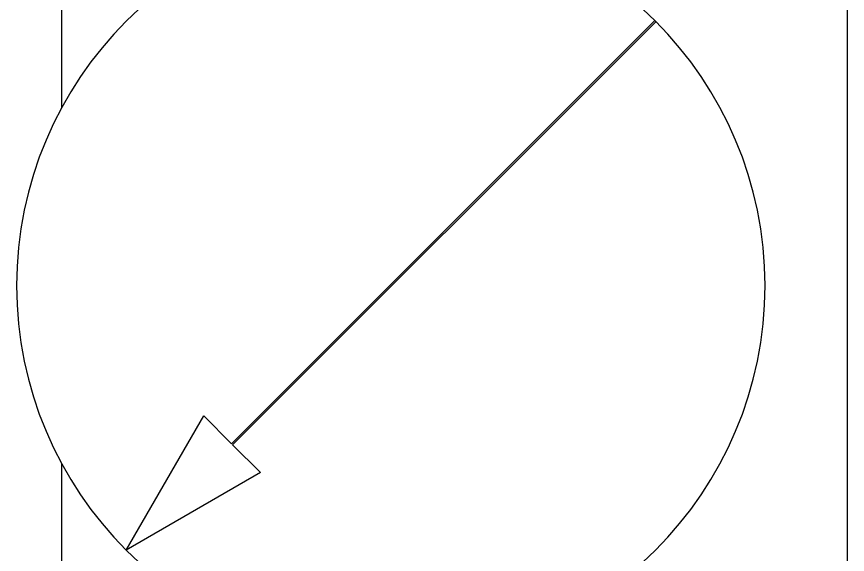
# Model space of a CAD drawing. Header units: millimetres. Extents: x 256 to 2599, y 626 to 1192.
# Drawn here: x 2039.605 to 2044.539, y 664.069 to 667.264 of the extents above; entities that cross this region are included whole.
import ezdxf

# ---------------------------------------------------------------- set-up
doc = ezdxf.new("R2010")
doc.units = ezdxf.units.MM
doc.layers.add('MAIN-1', color=7, linetype='Continuous')
doc.layers.add('MAIN-2', color=7, linetype='Continuous')

msp = doc.modelspace()

# ---------------------------------------------------------------- linework, layer by layer
at = {"layer": 'MAIN-1'}
for p, q in [((2044.5388, 663.1768), (2044.5388, 668.155)), ((2039.8718, 667.7105), (2039.8718, 666.7215)), ((2039.8718, 664.6103), (2039.8718, 663.6213))]:
    msp.add_line(p, q, dxfattribs=at)
at = {"layer": 'MAIN-2'}
for p, q in [((2040.8815, 664.7262), (2043.3958, 667.2405)), ((2043.4021, 667.2342), (2040.8878, 664.7199)), ((2040.2561, 664.0944), (2040.7162, 664.8915)), ((2040.7162, 664.8915), (2040.8815, 664.7262)), ((2040.7162, 664.8915), (2040.7162, 664.8915)), ((2040.8815, 664.7262), (2040.8815, 664.7262)), ((2040.8878, 664.7199), (2040.8878, 664.7199)), ((2040.8878, 664.7199), (2041.0531, 664.5546)), ((2041.0531, 664.5546), (2040.2561, 664.0944)), ((2041.0531, 664.5546), (2041.0531, 664.5546))]:
    msp.add_line(p, q, dxfattribs=at)
for start, end in [(360, 180), (180, 360)]:
    msp.add_arc((2041.8275, 665.6659), 2.2224, start, end, dxfattribs=at)

doc.saveas('drawing.dxf')
